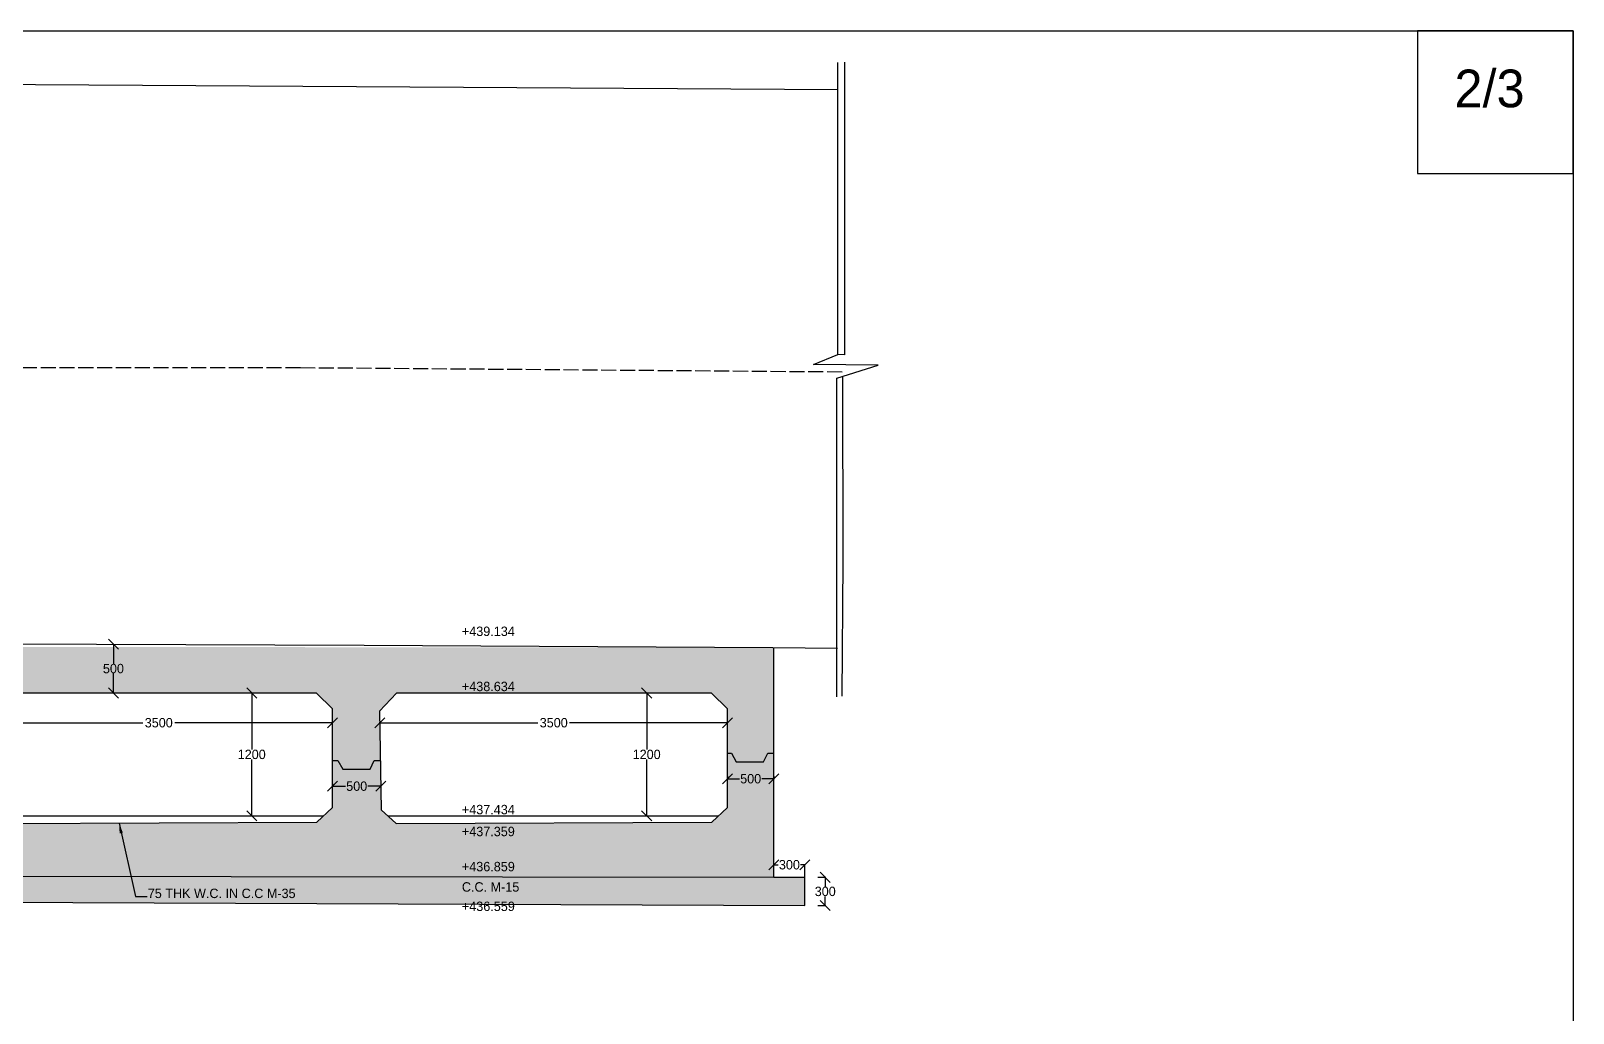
# Model space of a CAD drawing. Header units: inches. Extents: x 57 to 1765, y 55 to 1100.
# Drawn here: x 1151 to 1765, y 708 to 1100 of the extents above; entities that cross this region are included whole.
import ezdxf

# ---------------------------------------------------------------- set-up
doc = ezdxf.new("R2010")
doc.units = ezdxf.units.IN
doc.header["$MEASUREMENT"] = 0
doc.linetypes.add('ACAD_ISO02W100', pattern=[15, 12, -3])
for name, color, linetype in [('DIMENSION', 7, 'Continuous'), ('DRAWING', 2, 'Continuous'), ('HATCH', 7, 'Continuous'), ('TEXT', 7, 'Continuous')]:
    doc.layers.add(name, color=color, linetype=linetype)
doc.dimstyles.get("Standard").update_dxf_attribs({"dimtxt": 3.75, "dimasz": 4, "dimexe": 0.18, "dimexo": 0.0625, "dimgap": 0.09, "dimtad": 0, "dimtih": 1, "dimtoh": 1, "dimdec": 4, "dimzin": 0, "dimdsep": 46, "dimlunit": 4, "dimtxsty": 'Standard', "dimblk": 'OBLIQUE', "dimcen": 0.09, "dimadec": 0, "dimazin": 0, "dimtfac": 1, "dimtdec": 4, "dimtofl": 0, "dimtmove": 0, "dimatfit": 3, "dimfxl": 1, "dimtolj": 1, "dimtzin": 0, "dimarcsym": 0})

# ---------------------------------------------------------------- blocks, each defined once
blk = doc.blocks.new('_Oblique')
at = {"color": 0, "linetype": 'ByBlock', "lineweight": -2}
blk.add_line((-0.5, -0.5), (0.5, 0.5), dxfattribs=at)
blk = doc.blocks.new('*D78')
at = {"layer": 'Defpoints', "color": 0, "transparency": 16777216}
for p in [(1464.09, 762.37), (1464.09, 751.14), (1467.09, 751.14)]:
    blk.add_point(p, dxfattribs=at)
at = {"layer": 'DRAWING', "color": 0, "lineweight": -2, "transparency": 16777216}
for p, q in [((1464.16, 762.37), (1467.27, 762.37)), ((1467.09, 762.37), (1467.09, 758.72)), ((1464.16, 751.14), (1467.27, 751.14)), ((1467.09, 751.14), (1467.09, 754.79))]:
    blk.add_line(p, q, dxfattribs=at)
at = {"layer": 'DRAWING', "color": 0, "lineweight": -2, "transparency": 16777216, "xscale": 4, "yscale": 4, "zscale": 4}
for p, rotation in [((1467.09, 762.37), 90), ((1467.09, 751.14), 270)]:
    blk.add_blockref('_Oblique', p, dxfattribs=dict(at, rotation=rotation))
at = {"layer": 'DRAWING', "color": 0, "transparency": 16777216, "insert": (1467.09, 756.75), "char_height": 3.75, "attachment_point": 5}
blk.add_mtext('\\A1;300', dxfattribs=at)
blk = doc.blocks.new('*D79')
at = {"layer": 'Defpoints', "color": 0, "transparency": 16777216}
for p in [(1446.59, 762.37), (1459.01, 767.37), (1459.01, 762.37)]:
    blk.add_point(p, dxfattribs=at)
at = {"layer": 'DRAWING', "color": 0, "lineweight": -2, "transparency": 16777216}
for p, q in [((1446.59, 762.43), (1446.59, 767.55)), ((1446.59, 767.37), (1448.33, 767.37)), ((1459.01, 767.37), (1457.26, 767.37)), ((1459.01, 762.43), (1459.01, 767.55))]:
    blk.add_line(p, q, dxfattribs=at)
at = {"layer": 'DRAWING', "color": 0, "lineweight": -2, "transparency": 16777216, "xscale": 4, "yscale": 4, "zscale": 4, "rotation": 180}
blk.add_blockref('_Oblique', (1446.59, 767.37), dxfattribs=at)
at = {"layer": 'DRAWING', "color": 0, "lineweight": -2, "transparency": 16777216, "xscale": 4, "yscale": 4, "zscale": 4}
blk.add_blockref('_Oblique', (1459.01, 767.37), dxfattribs=at)
at = {"layer": 'DRAWING', "color": 0, "transparency": 16777216, "insert": (1452.8, 767.37), "char_height": 3.75, "attachment_point": 5}
blk.add_mtext('\\A1;300', dxfattribs=at)
blk = doc.blocks.new('*D80')
at = {"layer": 'Defpoints', "color": 0, "transparency": 16777216}
for p in [(1428.18, 802.73), (1446.59, 802.73), (1446.59, 801.65)]:
    blk.add_point(p, dxfattribs=at)
at = {"layer": 'DRAWING', "color": 0, "lineweight": -2, "transparency": 16777216}
for p, q in [((1428.18, 802.66), (1428.18, 801.47)), ((1428.18, 801.65), (1432.92, 801.65)), ((1446.59, 801.65), (1441.85, 801.65)), ((1446.59, 802.66), (1446.59, 801.47))]:
    blk.add_line(p, q, dxfattribs=at)
at = {"layer": 'DRAWING', "color": 0, "lineweight": -2, "transparency": 16777216, "xscale": 4, "yscale": 4, "zscale": 4, "rotation": 180}
blk.add_blockref('_Oblique', (1428.18, 801.65), dxfattribs=at)
at = {"layer": 'DRAWING', "color": 0, "lineweight": -2, "transparency": 16777216, "xscale": 4, "yscale": 4, "zscale": 4}
blk.add_blockref('_Oblique', (1446.59, 801.65), dxfattribs=at)
at = {"layer": 'DRAWING', "color": 0, "transparency": 16777216, "insert": (1437.38, 801.65), "char_height": 3.75, "attachment_point": 5}
blk.add_mtext('\\A1;500', dxfattribs=at)
blk = doc.blocks.new('*D81')
at = {"layer": 'Defpoints', "color": 0, "transparency": 16777216}
for p in [(1270.8, 799.75), (1289.96, 799.75), (1289.96, 798.68)]:
    blk.add_point(p, dxfattribs=at)
at = {"layer": 'DRAWING', "color": 0, "lineweight": -2, "transparency": 16777216}
for p, q in [((1270.8, 799.69), (1270.8, 798.5)), ((1289.96, 799.69), (1289.96, 798.5)), ((1270.8, 798.68), (1275.91, 798.68)), ((1289.96, 798.68), (1284.84, 798.68))]:
    blk.add_line(p, q, dxfattribs=at)
at = {"layer": 'DRAWING', "color": 0, "lineweight": -2, "transparency": 16777216, "xscale": 4, "yscale": 4, "zscale": 4, "rotation": 180}
blk.add_blockref('_Oblique', (1270.8, 798.68), dxfattribs=at)
at = {"layer": 'DRAWING', "color": 0, "lineweight": -2, "transparency": 16777216, "xscale": 4, "yscale": 4, "zscale": 4}
blk.add_blockref('_Oblique', (1289.96, 798.68), dxfattribs=at)
at = {"layer": 'DRAWING', "color": 0, "transparency": 16777216, "insert": (1280.38, 798.68), "char_height": 3.75, "attachment_point": 5}
blk.add_mtext('\\A1;500', dxfattribs=at)
blk = doc.blocks.new('*D102')
at = {"layer": 'Defpoints', "color": 0, "transparency": 16777216}
for p in [(1132.22, 823.97), (1270.8, 823.97), (1270.8, 823.97)]:
    blk.add_point(p, dxfattribs=at)
at = {"layer": 'DRAWING', "color": 0, "lineweight": -2, "transparency": 16777216}
for p, q in [((1132.22, 824.03), (1132.22, 824.15)), ((1132.22, 823.97), (1195.17, 823.97)), ((1270.8, 823.97), (1207.85, 823.97)), ((1270.8, 824.03), (1270.8, 824.15))]:
    blk.add_line(p, q, dxfattribs=at)
at = {"layer": 'DRAWING', "color": 0, "lineweight": -2, "transparency": 16777216, "xscale": 4, "yscale": 4, "zscale": 4, "rotation": 180}
blk.add_blockref('_Oblique', (1132.22, 823.97), dxfattribs=at)
at = {"layer": 'DRAWING', "color": 0, "lineweight": -2, "transparency": 16777216, "xscale": 4, "yscale": 4, "zscale": 4}
blk.add_blockref('_Oblique', (1270.8, 823.97), dxfattribs=at)
at = {"layer": 'DRAWING', "color": 0, "transparency": 16777216, "insert": (1201.51, 823.97), "char_height": 3.75, "attachment_point": 5}
blk.add_mtext('\\A1;3500', dxfattribs=at)
blk = doc.blocks.new('*D103')
at = {"layer": 'Defpoints', "color": 0, "transparency": 16777216}
for p in [(1238.55, 835.83), (1238.55, 786.86), (1238.55, 786.86)]:
    blk.add_point(p, dxfattribs=at)
at = {"layer": 'DRAWING', "color": 0, "lineweight": -2, "transparency": 16777216}
for p, q in [((1238.49, 835.83), (1238.37, 835.83)), ((1238.55, 835.83), (1238.55, 813.31)), ((1238.55, 786.86), (1238.55, 809.38)), ((1238.49, 786.86), (1238.37, 786.86))]:
    blk.add_line(p, q, dxfattribs=at)
at = {"layer": 'DRAWING', "color": 0, "lineweight": -2, "transparency": 16777216, "xscale": 4, "yscale": 4, "zscale": 4}
for p, rotation in [((1238.55, 835.83), 90), ((1238.55, 786.86), 270)]:
    blk.add_blockref('_Oblique', p, dxfattribs=dict(at, rotation=rotation))
at = {"layer": 'DRAWING', "color": 0, "transparency": 16777216, "insert": (1238.55, 811.34), "char_height": 3.75, "attachment_point": 5}
blk.add_mtext('\\A1;1200', dxfattribs=at)
blk = doc.blocks.new('*D104')
at = {"layer": 'Defpoints', "color": 0, "transparency": 16777216}
for p in [(1289.6, 823.97), (1428.18, 823.97), (1428.18, 823.97)]:
    blk.add_point(p, dxfattribs=at)
at = {"layer": 'DRAWING', "color": 0, "lineweight": -2, "transparency": 16777216}
for p, q in [((1289.6, 824.03), (1289.6, 824.15)), ((1289.6, 823.97), (1352.55, 823.97)), ((1428.18, 823.97), (1365.23, 823.97)), ((1428.18, 824.03), (1428.18, 824.15))]:
    blk.add_line(p, q, dxfattribs=at)
at = {"layer": 'DRAWING', "color": 0, "lineweight": -2, "transparency": 16777216, "xscale": 4, "yscale": 4, "zscale": 4, "rotation": 180}
blk.add_blockref('_Oblique', (1289.6, 823.97), dxfattribs=at)
at = {"layer": 'DRAWING', "color": 0, "lineweight": -2, "transparency": 16777216, "xscale": 4, "yscale": 4, "zscale": 4}
blk.add_blockref('_Oblique', (1428.18, 823.97), dxfattribs=at)
at = {"layer": 'DRAWING', "color": 0, "transparency": 16777216, "insert": (1358.89, 823.97), "char_height": 3.75, "attachment_point": 5}
blk.add_mtext('\\A1;3500', dxfattribs=at)
blk = doc.blocks.new('*D105')
at = {"layer": 'Defpoints', "color": 0, "transparency": 16777216}
for p in [(1395.93, 835.83), (1395.93, 786.86), (1395.93, 786.86)]:
    blk.add_point(p, dxfattribs=at)
at = {"layer": 'DRAWING', "color": 0, "lineweight": -2, "transparency": 16777216}
for p, q in [((1395.87, 835.83), (1395.75, 835.83)), ((1395.93, 835.83), (1395.93, 813.31)), ((1395.93, 786.86), (1395.93, 809.38)), ((1395.87, 786.86), (1395.75, 786.86))]:
    blk.add_line(p, q, dxfattribs=at)
at = {"layer": 'DRAWING', "color": 0, "lineweight": -2, "transparency": 16777216, "xscale": 4, "yscale": 4, "zscale": 4}
for p, rotation in [((1395.93, 835.83), 90), ((1395.93, 786.86), 270)]:
    blk.add_blockref('_Oblique', p, dxfattribs=dict(at, rotation=rotation))
at = {"layer": 'DRAWING', "color": 0, "transparency": 16777216, "insert": (1395.93, 811.34), "char_height": 3.75, "attachment_point": 5}
blk.add_mtext('\\A1;1200', dxfattribs=at)
blk = doc.blocks.new('*D113')
at = {"layer": 'Defpoints', "color": 0, "transparency": 16777216}
for p in [(1183.44, 855.26), (1183.44, 835.83), (1183.44, 835.83)]:
    blk.add_point(p, dxfattribs=at)
at = {"layer": 'DIMENSION', "color": 0, "lineweight": -2, "transparency": 16777216}
for p, q in [((1183.37, 855.26), (1183.26, 855.26)), ((1183.44, 855.26), (1183.44, 847.51)), ((1183.44, 835.83), (1183.44, 843.58)), ((1183.37, 835.83), (1183.26, 835.83))]:
    blk.add_line(p, q, dxfattribs=at)
at = {"layer": 'DIMENSION', "color": 0, "lineweight": -2, "transparency": 16777216, "xscale": 4, "yscale": 4, "zscale": 4}
for p, rotation in [((1183.44, 855.26), 90), ((1183.44, 835.83), 270)]:
    blk.add_blockref('_Oblique', p, dxfattribs=dict(at, rotation=rotation))
at = {"layer": 'DIMENSION', "color": 0, "transparency": 16777216, "insert": (1183.44, 845.55), "char_height": 3.75, "attachment_point": 5}
blk.add_mtext('\\A1;500', dxfattribs=at)

msp = doc.modelspace()

# ---------------------------------------------------------------- hatches: boundary and pattern name
at = {"layer": 'HATCH'}
h = msp.add_hatch(dxfattribs=at)
h.set_pattern_fill('AR-CONC', color=256, scale=4, style=0)
h.paths.add_polyline_path([(149.32783, 854.8925), (149.32783, 763.94241), (1446.57024, 762.36693), (1446.58612, 853.96298)])
h.paths.add_polyline_path([(168.67216, 828.53135), (169.24674, 789.27927), (175.30277, 783.75815), (301.04019, 784.34466), (307.31171, 790.20855), (307.31171, 829.53886), (300.92089, 835.83017), (175.41707, 835.83017)], flags=16)
h.paths.add_polyline_path([(326.10842, 828.53135), (326.68299, 789.27927), (332.73903, 783.75815), (458.47645, 784.34466), (464.74797, 790.20855), (464.74797, 829.53886), (458.35714, 835.83017), (332.85333, 835.83017)], flags=16)
h.paths.add_polyline_path([(482.83311, 828.53135), (483.40769, 789.27927), (489.46373, 783.75815), (615.20115, 784.34466), (621.47267, 790.20855), (621.47267, 829.53886), (615.08184, 835.83017), (489.57803, 835.83017)], flags=16)
h.paths.add_polyline_path([(640.19762, 828.53135), (640.77219, 789.27927), (646.82823, 783.75815), (772.56565, 784.34466), (778.83717, 790.20855), (778.83717, 829.53886), (772.44634, 835.83017), (646.94253, 835.83017)], flags=16)
h.paths.add_polyline_path([(817.93727, 828.53135), (818.51184, 789.27927), (824.56788, 783.75815), (950.3053, 784.34466), (956.57682, 790.20855), (956.57682, 829.53886), (950.186, 835.83017), (824.68218, 835.83017)], flags=16)
h.paths.add_polyline_path([(975.45231, 828.53135), (976.02689, 789.27927), (982.08293, 783.75815), (1107.82035, 784.34466), (1114.09187, 790.20855), (1114.09187, 829.53886), (1107.70104, 835.83017), (982.19722, 835.83017)], flags=16)
h.paths.add_polyline_path([(1132.15698, 828.53135), (1132.73156, 789.27927), (1138.7876, 783.75815), (1264.52502, 784.34466), (1270.79654, 790.20855), (1270.79654, 829.53886), (1264.40571, 835.83017), (1138.9019, 835.83017)], flags=16)
h.paths.add_polyline_path([(1289.53576, 828.53135), (1290.11034, 789.27927), (1296.16637, 783.75815), (1421.90379, 784.34466), (1428.17531, 790.20855), (1428.17531, 829.53886), (1421.78449, 835.83017), (1296.28067, 835.83017)], flags=16)
h.paths.add_polyline_path([(740.02881, 814.15643), (753.15381, 814.15643), (753.15381, 808.53143), (740.02881, 808.53143)], flags=8)
h = msp.add_hatch(dxfattribs=at)
h.set_pattern_fill('AR-CONC', color=256, scale=5, style=0)
h.paths.add_polyline_path([(1459.00848, 762.36693), (1446.57024, 762.36693), (149.32783, 763.94241), (137.60567, 763.94241), (137.60567, 751.43301), (311.58083, 752.51515), (745.8436, 754.04046), (1459.00848, 751.13634)])

# ---------------------------------------------------------------- linework, layer by layer
at = {"layer": 'DIMENSION'}
for points in [[(1765.11021, 54.99462), (56.63121, 54.99462), (56.63121, 1099.72079), (1765.11021, 1099.72079)], [(1765.11021, 1099.72079), (1703.15004, 1099.72079), (1703.15004, 1042.82925), (1765.11021, 1042.82925)]]:
    msp.add_lwpolyline(points, close=True, dxfattribs=at)
at = {"layer": 'DRAWING'}
for points in [[(1471.76998, 834.29945), (1471.76998, 961.26885), (1488.19656, 966.53835), (1462.41775, 966.68425), (1472.11391, 970.71498), (1472.11391, 1087.09128)], [(1474.78032, 1087.27746), (1474.78032, 970.58503), (1472.11391, 970.71498)], [(122.84302, 1077.64695), (507.78723, 1079.4731), (811.16058, 1080.46479), (1472.11391, 1076.30627)], [(1473.93629, 961.96378), (1474.11393, 888.20626), (1473.67448, 834.51522)], [(149.32783, 854.8925), (340.86296, 856.10697), (603.5987, 856.62673), (963.22291, 856.10729), (1283.414, 854.8807), (1446.26024, 853.967), (1471.9721, 853.64955)], [(1446.58612, 762.36693), (1446.58612, 853.96298)], [(1132.15698, 828.53135), (1132.73156, 789.27927), (1138.7876, 783.75815), (1264.52502, 784.34466), (1270.79654, 790.20855), (1270.79654, 829.53886), (1264.40571, 835.83017), (1138.9019, 835.83017), (1132.15698, 828.53135)], [(1289.53576, 828.53135), (1290.11034, 789.27927), (1296.16637, 783.75815), (1421.90379, 784.34466), (1428.17531, 790.20855), (1428.17531, 829.53886), (1421.78449, 835.83017), (1296.28067, 835.83017), (1289.53576, 828.53135)], [(1428.16613, 811.88368), (1429.69304, 811.88368), (1431.56371, 808.39833), (1442.54868, 808.39833), (1444.1542, 811.88368), (1446.58612, 811.88368)], [(1270.79654, 808.90531), (1272.92997, 808.90531), (1274.80064, 805.41995), (1285.78561, 805.41995), (1287.39113, 808.90531), (1289.82305, 808.90531)], [(1135.38776, 786.85769), (1267.21274, 786.85769)], [(1292.76654, 786.85769), (1424.59152, 786.85769)], [(137.58392, 751.43287), (311.58083, 752.51515), (745.8436, 754.04046), (1459.00848, 751.13634), (1459.00848, 762.36693), (1446.57024, 762.36693), (149.32783, 763.94241), (137.60567, 763.94241), (137.60567, 751.43301)]]:
    msp.add_lwpolyline(points, dxfattribs=at)
at = {"layer": 'DRAWING', "linetype": 'ACAD_ISO02W100', "ltscale": 0.5}
msp.add_lwpolyline([(1473.81746, 963.71453), (1257.95557, 965.39772), (133.59144, 965.70183)], dxfattribs=at)

# ---------------------------------------------------------------- texts
at = {"layer": 'TEXT', "attachment_point": 1}
for s, insert, char_height, width in [('2/3', (1717.82983, 1084.27933), 15.02429, 635.3386876), ('+439.134', (1322.29522, 862.29457), 3.756073, 158.8346719), ('+438.634', (1322.29522, 840.32297), 3.756073, 158.8346719), ('+437.434', (1322.29522, 791.24456), 3.756073, 158.8346719), ('+437.359', (1322.29522, 782.52112), 3.756073, 158.8346719), ('+436.859', (1322.29522, 768.52762), 3.756073, 158.8346719), ('75 THK W.C. IN C.C M-35', (1197.13937, 757.85953), 3.7560726, 158.8346719), ('C.C. M-15', (1322.29522, 760.41764), 3.756073, 158.8346719), ('+436.559', (1322.29522, 752.69454), 3.756073, 158.8346719)]:
    msp.add_mtext(s, dxfattribs=dict(at, insert=insert, char_height=char_height, width=width))

# ---------------------------------------------------------------- dimensions: what is measured, and where the dimension line sits
at = {"layer": 'DIMENSION'}
dim = msp.add_aligned_dim(p1=(1183.43649, 855.26369), p2=(1183.43649, 835.83017), distance=0, text='500', dimstyle='Standard', dxfattribs=at)
dim.commit()
dim.dimension.update_dxf_attribs({"geometry": '*D113', "text_midpoint": (1183.43649, 845.54693)})
at = {"layer": 'DRAWING'}
for p1, p2, distance, text, picture, middle in [((1238.55068, 835.83017), (1238.55068, 786.85769), 0, '1200', '*D103', (1238.55068, 811.34393)), ((1395.92945, 835.83017), (1395.92945, 786.85769), 0, '1200', '*D105', (1395.92945, 811.34393)), ((1270.79654, 799.74758), (1289.9571, 799.74758), -1.07162, '500', '*D81', (1280.37682, 798.67597)), ((1428.17531, 802.72596), (1446.58612, 802.72596), -1.07162, '500', '*D80', (1437.38072, 801.65434))]:
    dim = msp.add_aligned_dim(p1=p1, p2=p2, distance=distance, text=text, dimstyle='Standard', dxfattribs=at)
    dim.commit()
    dim.dimension.update_dxf_attribs({"geometry": picture, "text_midpoint": middle})
for base, p1, p2, text, picture, middle in [((1270.79654, 823.96785), (1132.22379, 823.96785), (1270.79654, 823.96785), '3500', '*D102', (1201.51016, 823.96785)), ((1428.17531, 823.96785), (1289.60256, 823.96785), (1428.17531, 823.96785), '3500', '*D104', (1358.88894, 823.96785)), ((1459.00848, 767.36562), (1446.58612, 762.36693), (1459.00848, 762.36693), '300', '*D79', (1452.7973, 767.36562))]:
    dim = msp.add_linear_dim(base=base, p1=p1, p2=p2, text=text, dimstyle='Standard', dxfattribs=at)
    dim.commit()
    dim.dimension.update_dxf_attribs({"geometry": picture, "text_midpoint": middle})
dim = msp.add_linear_dim(base=(1467.08714, 751.13634), p1=(1464.09474, 762.36693), p2=(1464.09474, 751.13634), angle=90, text='300', dimstyle='Standard', dxfattribs=at)
dim.commit()
dim.dimension.update_dxf_attribs({"geometry": '*D78', "text_midpoint": (1467.08714, 756.75163)})

# ---------------------------------------------------------------- leaders
at = {"layer": 'DIMENSION'}
msp.add_leader([(1185.69115, 783.90307), (1192.23798, 754.73963), (1196.84373, 754.73963)], dimstyle='Standard', override={"dimgap": 0.09, "dimtad": 0}, dxfattribs=at)

doc.saveas('drawing.dxf')
